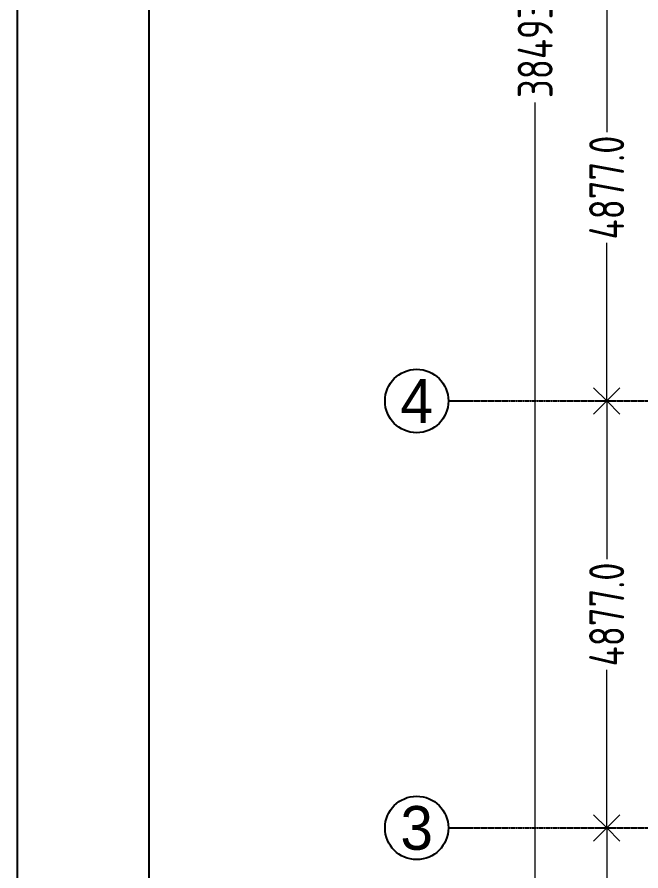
# Model space of a CAD drawing. Header units: millimetres. Extents: x 3470347 to 5996549, y -3470518 to 17149644.
# Drawn here: x 4977574 to 4984704, y 6786177 to 6795931 of the extents above; entities that cross this region are included whole.
import ezdxf
from ezdxf.enums import TextEntityAlignment as Align

# ---------------------------------------------------------------- set-up
doc = ezdxf.new("R2010")
doc.units = ezdxf.units.MM
doc.header["$MEASUREMENT"] = 0
doc.header["$PDMODE"] = 35
doc.header["$PDSIZE"] = -5
doc.linetypes.add('CENTERX2', pattern=[4, 2.5, -0.5, 0.5, -0.5])
doc.layers.get('0').update_dxf_attribs({"linetype": 'CONTINUOUS', "lineweight": 25})
doc.layers.get('DEFPOINTS').update_dxf_attribs({"linetype": 'CONTINUOUS', "lineweight": 25})
for name, color, linetype, lineweight in [('6 TEXT', 7, 'CONTINUOUS', 25), ('rDIMension', 1, 'CONTINUOUS', 18), ('SHEET', 7, 'CONTINUOUS', 15)]:
    doc.layers.add(name, color=color, linetype=linetype, lineweight=lineweight)
doc.styles.add('DIM', font='geniso.shx', dxfattribs={"width": 0.85})
doc.styles.get("Standard").update_dxf_attribs({"font": ''})
doc.styles.get('Standard').set_extended_font_data('AR CENA')
doc.dimstyles.new('ST-100', dxfattribs={"dimscale": 100, "dimtxt": 7, "dimasz": 5, "dimexe": 0.18, "dimexo": 0.0625, "dimgap": 0.2, "dimtad": 0, "dimdec": 0, "dimzin": 0, "dimdsep": 46, "dimtxsty": 'DIM', "dimblk": 'OPEN90', "dimcen": 0.09, "dimclrd": 256, "dimclrt": 7, "dimadec": 0, "dimazin": 0, "dimtfac": 1, "dimtdec": 0, "dimtofl": 0, "dimtmove": 0, "dimatfit": 3, "dimldrblk": 'OPEN90', "dimfxl": 1, "dimtolj": 1, "dimtzin": 0, "dimlwd": -1, "dimarcsym": 0})

# ---------------------------------------------------------------- blocks, each defined once
blk = doc.blocks.new('_Open90')
at = {"color": 0, "linetype": 'ByBlock', "lineweight": -2}
for p, q in [((-0.5, 0.5), (0, 0)), ((0, 0), (-1, 0)), ((0, 0), (-0.5, -0.5))]:
    blk.add_line(p, q, dxfattribs=at)
blk = doc.blocks.new('*D1695')
at = {"layer": 'DEFPOINTS', "color": 0}
for p in [(4983385.6, 6816245.7), (4983495.8, 6816245.7), (4983424.7, 6777752.7)]:
    blk.add_point(p, dxfattribs=at)
at = {"layer": 'rDIMension', "color": 0, "linetype": 'ByBlock', "lineweight": -2}
for p, q in [((4983391.9, 6816245.7), (4983513.8, 6816245.7)), ((4983431, 6777752.7), (4983513.8, 6777752.7))]:
    blk.add_line(p, q, dxfattribs=at)
at = {"layer": 'rDIMension', "linetype": 'ByBlock'}
for p, q in [((4983495.8, 6815945.7), (4983495.8, 6799042.8)), ((4983495.8, 6778052.7), (4983495.8, 6794955.6))]:
    blk.add_line(p, q, dxfattribs=at)
at = {"layer": 'rDIMension', "xscale": 300, "yscale": 300, "zscale": 300}
for p, rotation in [((4983495.8, 6816245.7), 90), ((4983495.8, 6777752.7), 270)]:
    blk.add_blockref('_Open90', p, dxfattribs=dict(at, rotation=rotation))
at = {"layer": 'rDIMension', "color": 7, "insert": (4983495.8, 6796999.2), "char_height": 400, "attachment_point": 5, "rotation": 90, "style": 'DIM'}
blk.add_mtext('\\A1;38493.0 C/C COLUMN', dxfattribs=at)
blk = doc.blocks.new('*D1698')
at = {"layer": 'DEFPOINTS', "color": 0}
for p in [(4984313, 6786668.7), (4984313, 6786668.7), (4984197.5, 6781791.7)]:
    blk.add_point(p, dxfattribs=at)
at = {"layer": 'rDIMension', "color": 0, "linetype": 'ByBlock', "lineweight": -2}
for p, q in [((4984319.2, 6786668.7), (4984331, 6786668.7)), ((4984203.7, 6781791.7), (4984331, 6781791.7))]:
    blk.add_line(p, q, dxfattribs=at)
at = {"layer": 'rDIMension', "linetype": 'ByBlock'}
for p, q in [((4984313, 6786368.7), (4984313, 6784862.3)), ((4984313, 6782091.7), (4984313, 6783598))]:
    blk.add_line(p, q, dxfattribs=at)
at = {"layer": 'rDIMension', "xscale": 300, "yscale": 300, "zscale": 300}
for p, rotation in [((4984313, 6786668.7), 90), ((4984313, 6781791.7), 270)]:
    blk.add_blockref('_Open90', p, dxfattribs=dict(at, rotation=rotation))
at = {"layer": 'rDIMension', "color": 7, "insert": (4984313, 6784230.2), "char_height": 400, "attachment_point": 5, "rotation": 90, "style": 'DIM'}
blk.add_mtext('\\A1;4877.0', dxfattribs=at)
blk = doc.blocks.new('*D1699')
at = {"layer": 'DEFPOINTS', "color": 0}
for p in [(4984313, 6791545.7), (4984313, 6791545.7), (4984313, 6786668.7)]:
    blk.add_point(p, dxfattribs=at)
at = {"layer": 'rDIMension', "color": 0, "linetype": 'ByBlock', "lineweight": -2}
for p, q in [((4984306.7, 6791545.7), (4984295, 6791545.7)), ((4984306.7, 6786668.7), (4984295, 6786668.7))]:
    blk.add_line(p, q, dxfattribs=at)
at = {"layer": 'rDIMension', "linetype": 'ByBlock'}
for p, q in [((4984313, 6791245.7), (4984313, 6789739.3)), ((4984313, 6786968.7), (4984313, 6788475))]:
    blk.add_line(p, q, dxfattribs=at)
at = {"layer": 'rDIMension', "xscale": 300, "yscale": 300, "zscale": 300}
for p, rotation in [((4984313, 6791545.7), 90), ((4984313, 6786668.7), 270)]:
    blk.add_blockref('_Open90', p, dxfattribs=dict(at, rotation=rotation))
at = {"layer": 'rDIMension', "color": 7, "insert": (4984313, 6789107.2), "char_height": 400, "attachment_point": 5, "rotation": 90, "style": 'DIM'}
blk.add_mtext('\\A1;4877.0', dxfattribs=at)
blk = doc.blocks.new('*D1700')
at = {"layer": 'DEFPOINTS', "color": 0}
for p in [(4984169.3, 6796422.7), (4984313, 6796422.7), (4984313, 6791545.7)]:
    blk.add_point(p, dxfattribs=at)
at = {"layer": 'rDIMension', "color": 0, "linetype": 'ByBlock', "lineweight": -2}
for p, q in [((4984175.6, 6796422.7), (4984331, 6796422.7)), ((4984306.7, 6791545.7), (4984295, 6791545.7))]:
    blk.add_line(p, q, dxfattribs=at)
at = {"layer": 'rDIMension', "linetype": 'ByBlock'}
for p, q in [((4984313, 6796122.7), (4984313, 6794616.3)), ((4984313, 6791845.7), (4984313, 6793352))]:
    blk.add_line(p, q, dxfattribs=at)
at = {"layer": 'rDIMension', "xscale": 300, "yscale": 300, "zscale": 300}
for p, rotation in [((4984313, 6796422.7), 90), ((4984313, 6791545.7), 270)]:
    blk.add_blockref('_Open90', p, dxfattribs=dict(at, rotation=rotation))
at = {"layer": 'rDIMension', "color": 7, "insert": (4984313, 6793984.2), "char_height": 400, "attachment_point": 5, "rotation": 90, "style": 'DIM'}
blk.add_mtext('\\A1;4877.0', dxfattribs=at)

msp = doc.modelspace()

# ---------------------------------------------------------------- linework, layer by layer
at = {"color": 192, "lineweight": 25, "elevation": 0}
msp.add_lwpolyline([(4977574.06, 6765698.7), (5056608.88, 6765698.7), (5056608.88, 6821581.96), (4977574.06, 6821581.96)], close=True, dxfattribs=at)
at = {"layer": '6 TEXT', "color": 8, "linetype": 'CENTERX2', "ltscale": 0.5}
for points in [[(4982503.56, 6791545.67), (5022418.94, 6791545.67)], [(4982503.56, 6786668.67), (5022418.94, 6786668.67)]]:
    msp.add_lwpolyline(points, dxfattribs=at)
at = {"layer": '6 TEXT', "color": 8}
for centre in [(4982141.41, 6791545.67), (4982141.41, 6786668.67)]:
    msp.add_circle(centre, 362.15, dxfattribs=at)
at = {"layer": 'SHEET', "color": 220, "lineweight": 25, "elevation": 0}
msp.add_lwpolyline([(4979079.49, 6767201.3), (5055103.45, 6767201.3), (5055103.45, 6820079.35), (4979079.49, 6820079.35)], close=True, dxfattribs=at)

# ---------------------------------------------------------------- texts
at = {"layer": '6 TEXT', "color": 8, "linetype": 'ByBlock'}
for s, p in [('4', (4982141.41, 6791545.67)), ('3', (4982141.41, 6786668.67))]:
    msp.add_text(s, height=500, dxfattribs=at).set_placement(p, align=Align.MIDDLE_CENTER)

# ---------------------------------------------------------------- dimensions: what is measured, and where the dimension line sits
at = {"layer": 'rDIMension', "color": 7, "linetype": 'ByBlock'}
for base, p1, p2, override, picture, middle in [((4983495.76, 6816245.67), (4983424.74, 6777752.67), (4983385.6, 6816245.67), {"dimtxt": 4, "dimasz": 3, "dimdec": 1, "dimpost": ' C/C COLUMN', "dimblk": 'Open90'}, '*D1695', (4983495.76, 6796999.17)), ((4984313, 6796422.67), (4984313, 6791545.67), (4984169.33, 6796422.67), {"dimtxt": 4, "dimasz": 3, "dimdec": 1, "dimblk": 'Open90'}, '*D1700', (4984313, 6793984.17)), ((4984313, 6791545.67), (4984313, 6786668.67), (4984313, 6791545.67), {"dimtxt": 4, "dimasz": 3, "dimdec": 1, "dimblk": 'Open90'}, '*D1699', (4984313, 6789107.17)), ((4984313, 6786668.67), (4984197.5, 6781791.67), (4984313, 6786668.67), {"dimtxt": 4, "dimasz": 3, "dimdec": 1, "dimblk": 'Open90'}, '*D1698', (4984313, 6784230.17))]:
    dim = msp.add_linear_dim(base=base, p1=p1, p2=p2, angle=90, dimstyle='ST-100', override=override, dxfattribs=at)
    dim.commit()
    dim.dimension.update_dxf_attribs({"geometry": picture, "text_midpoint": middle})

doc.saveas('drawing.dxf')
